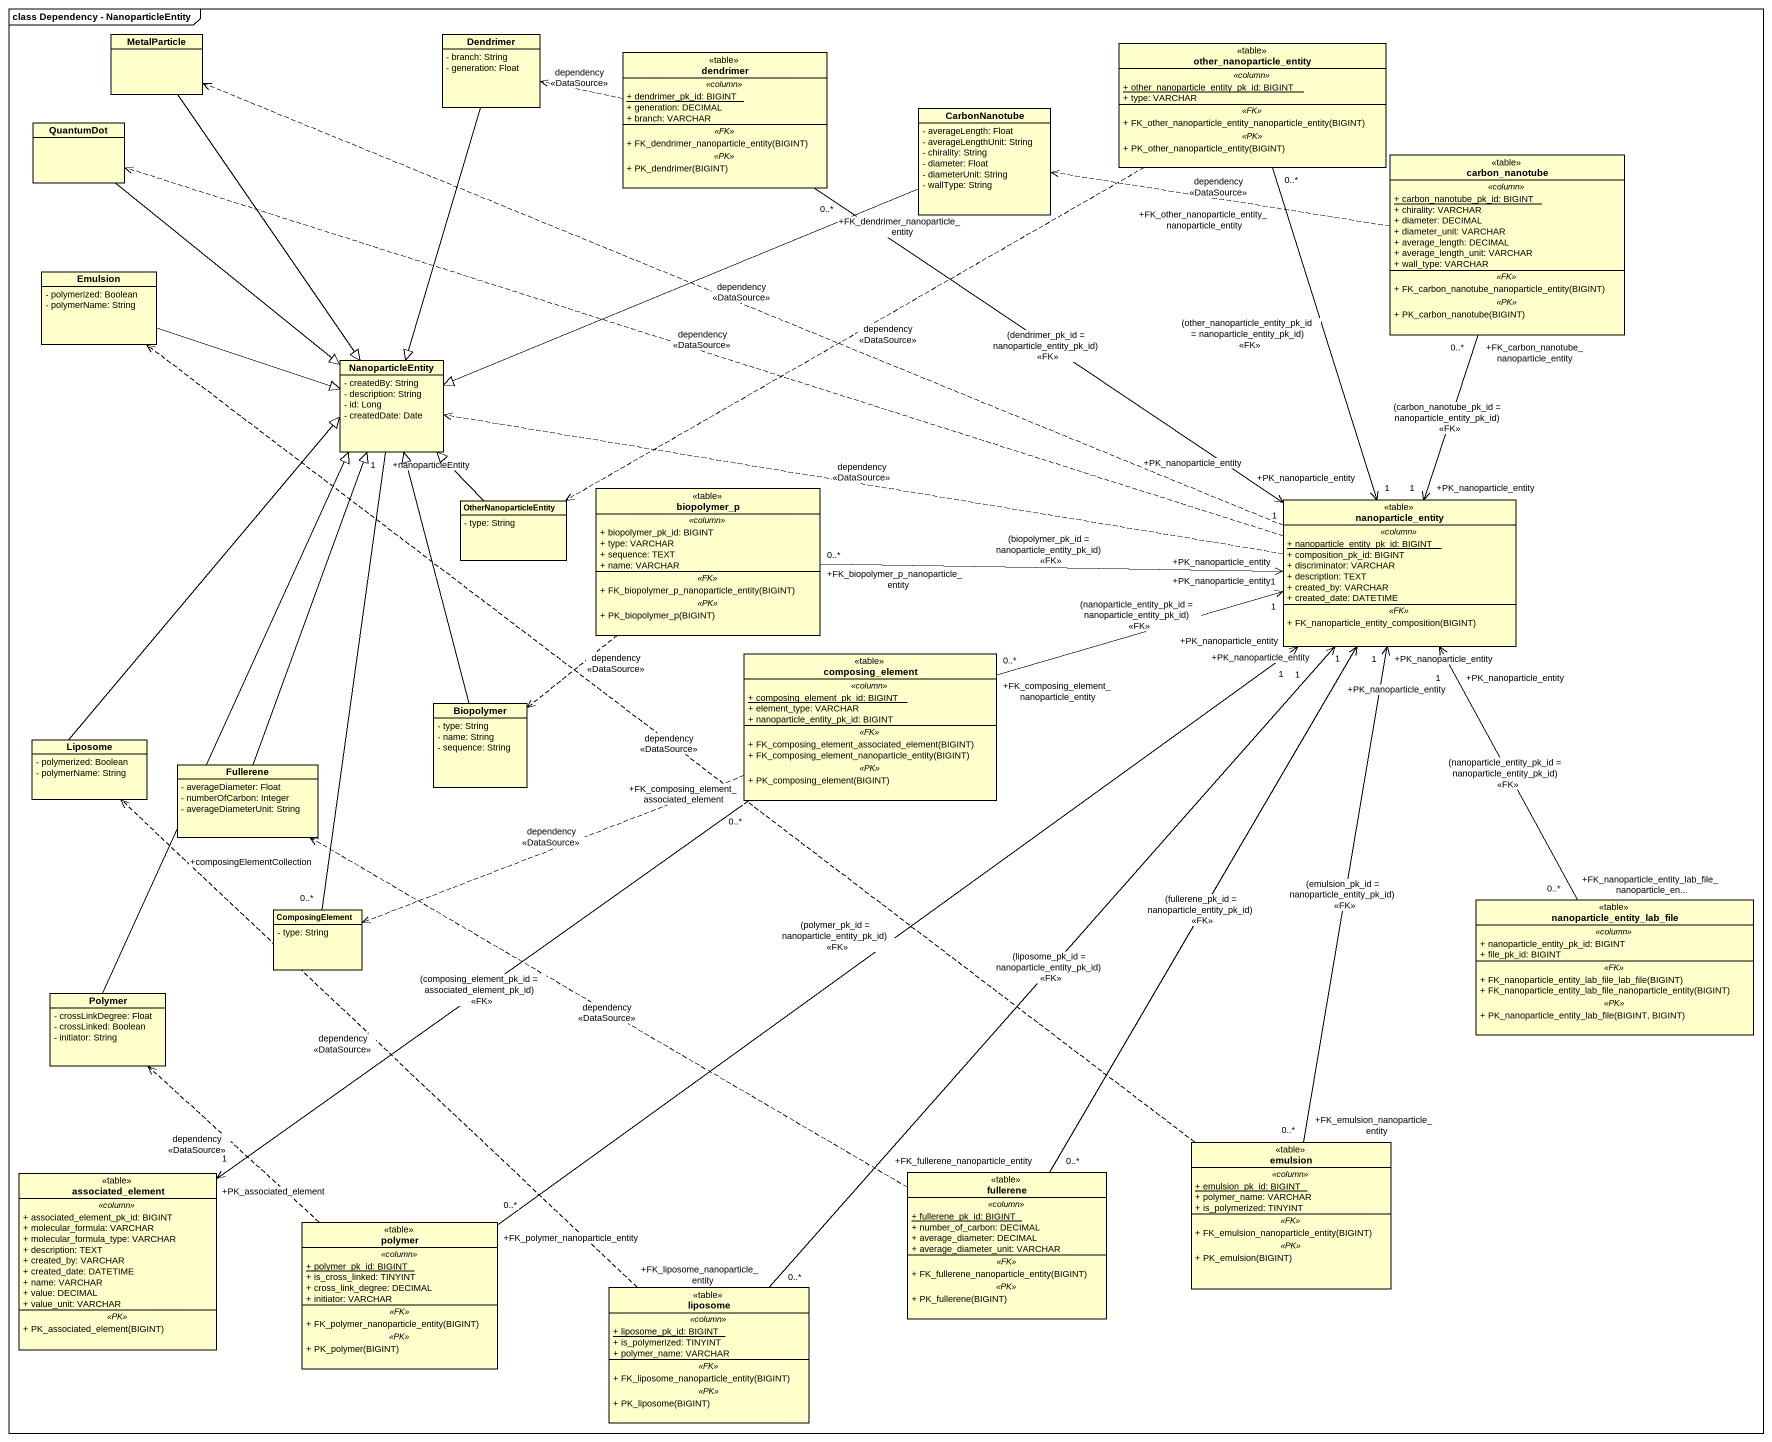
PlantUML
@startuml
mainframe class Dependency - NanoparticleEntity
hide circle
hide empty members
skinparam classAttributeIconSize 0
class MetalParticle
class Dendrimer {
  - branch: String
  - generation: Float
}
class other_nanoparticle_entity <<table>> {
  .. <<column>> ..
  {static} + other_nanoparticle_entity_pk_id: BIGINT
  + type: VARCHAR
  .. <<FK>> ..
  + FK_other_nanoparticle_entity_nanoparticle_entity(BIGINT)
  .. <<PK>> ..
  + PK_other_nanoparticle_entity(BIGINT)
}
class dendrimer <<table>> {
  .. <<column>> ..
  {static} + dendrimer_pk_id: BIGINT
  + generation: DECIMAL
  + branch: VARCHAR
  .. <<FK>> ..
  + FK_dendrimer_nanoparticle_entity(BIGINT)
  .. <<PK>> ..
  + PK_dendrimer(BIGINT)
}
class QuantumDot
class CarbonNanotube {
  - averageLength: Float
  - averageLengthUnit: String
  - chirality: String
  - diameter: Float
  - diameterUnit: String
  - wallType: String
}
class carbon_nanotube <<table>> {
  .. <<column>> ..
  {static} + carbon_nanotube_pk_id: BIGINT
  + chirality: VARCHAR
  + diameter: DECIMAL
  + diameter_unit: VARCHAR
  + average_length: DECIMAL
  + average_length_unit: VARCHAR
  + wall_type: VARCHAR
  .. <<FK>> ..
  + FK_carbon_nanotube_nanoparticle_entity(BIGINT)
  .. <<PK>> ..
  + PK_carbon_nanotube(BIGINT)
}
class Emulsion {
  - polymerized: Boolean
  - polymerName: String
}
class NanoparticleEntity {
  - createdBy: String
  - description: String
  - id: Long
  - createdDate: Date
}
class OtherNanoparticleEntity {
  - type: String
}
class biopolymer_p <<table>> {
  .. <<column>> ..
  + biopolymer_pk_id: BIGINT
  + type: VARCHAR
  + sequence: TEXT
  + name: VARCHAR
  .. <<FK>> ..
  + FK_biopolymer_p_nanoparticle_entity(BIGINT)
  .. <<PK>> ..
  + PK_biopolymer_p(BIGINT)
}
class nanoparticle_entity <<table>> {
  .. <<column>> ..
  {static} + nanoparticle_entity_pk_id: BIGINT
  + composition_pk_id: BIGINT
  + discriminator: VARCHAR
  + description: TEXT
  + created_by: VARCHAR
  + created_date: DATETIME
  .. <<FK>> ..
  + FK_nanoparticle_entity_composition(BIGINT)
}
class composing_element <<table>> {
  .. <<column>> ..
  {static} + composing_element_pk_id: BIGINT
  + element_type: VARCHAR
  + nanoparticle_entity_pk_id: BIGINT
  .. <<FK>> ..
  + FK_composing_element_associated_element(BIGINT)
  + FK_composing_element_nanoparticle_entity(BIGINT)
  .. <<PK>> ..
  + PK_composing_element(BIGINT)
}
class Biopolymer {
  - type: String
  - name: String
  - sequence: String
}
class Liposome {
  - polymerized: Boolean
  - polymerName: String
}
class Fullerene {
  - averageDiameter: Float
  - numberOfCarbon: Integer
  - averageDiameterUnit: String
}
class nanoparticle_entity_lab_file <<table>> {
  .. <<column>> ..
  + nanoparticle_entity_pk_id: BIGINT
  + file_pk_id: BIGINT
  .. <<FK>> ..
  + FK_nanoparticle_entity_lab_file_lab_file(BIGINT)
  + FK_nanoparticle_entity_lab_file_nanoparticle_entity(BIGINT)
  .. <<PK>> ..
  + PK_nanoparticle_entity_lab_file(BIGINT, BIGINT)
}
class ComposingElement {
  - type: String
}
class Polymer {
  - crossLinkDegree: Float
  - crossLinked: Boolean
  - initiator: String
}
class fullerene <<table>> {
  .. <<column>> ..
  {static} + fullerene_pk_id: BIGINT
  + number_of_carbon: DECIMAL
  + average_diameter: DECIMAL
  + average_diameter_unit: VARCHAR
  .. <<FK>> ..
  + FK_fullerene_nanoparticle_entity(BIGINT)
  .. <<PK>> ..
  + PK_fullerene(BIGINT)
}
class emulsion <<table>> {
  .. <<column>> ..
  {static} + emulsion_pk_id: BIGINT
  + polymer_name: VARCHAR
  + is_polymerized: TINYINT
  .. <<FK>> ..
  + FK_emulsion_nanoparticle_entity(BIGINT)
  .. <<PK>> ..
  + PK_emulsion(BIGINT)
}
class associated_element <<table>> {
  .. <<column>> ..
  + associated_element_pk_id: BIGINT
  + molecular_formula: VARCHAR
  + molecular_formula_type: VARCHAR
  + description: TEXT
  + created_by: VARCHAR
  + created_date: DATETIME
  + name: VARCHAR
  + value: DECIMAL
  + value_unit: VARCHAR
  .. <<PK>> ..
  + PK_associated_element(BIGINT)
}
class polymer <<table>> {
  .. <<column>> ..
  {static} + polymer_pk_id: BIGINT
  + is_cross_linked: TINYINT
  + cross_link_degree: DECIMAL
  + initiator: VARCHAR
  .. <<FK>> ..
  + FK_polymer_nanoparticle_entity(BIGINT)
  .. <<PK>> ..
  + PK_polymer(BIGINT)
}
class liposome <<table>> {
  .. <<column>> ..
  {static} + liposome_pk_id: BIGINT
  + is_polymerized: TINYINT
  + polymer_name: VARCHAR
  .. <<FK>> ..
  + FK_liposome_nanoparticle_entity(BIGINT)
  .. <<PK>> ..
  + PK_liposome(BIGINT)
}
MetalParticle --|> NanoparticleEntity
Dendrimer --|> NanoparticleEntity
other_nanoparticle_entity .left.> OtherNanoparticleEntity : dependency\n<<DataSource>>
other_nanoparticle_entity "+FK_other_nanoparticle_entity_nanoparticle_entity\n0..*" --> "+PK_nanoparticle_entity\n1" nanoparticle_entity : (other_nanoparticle_entity_pk_id = nanoparticle_entity_pk_id)\n<<FK>>
dendrimer .left.> Dendrimer : dependency\n<<DataSource>>
dendrimer "+FK_dendrimer_nanoparticle_entity\n0..*" --> "+PK_nanoparticle_entity\n1" nanoparticle_entity : (dendrimer_pk_id = nanoparticle_entity_pk_id)\n<<FK>>
QuantumDot --|> NanoparticleEntity
CarbonNanotube -left-|> NanoparticleEntity
carbon_nanotube .left.> CarbonNanotube : dependency\n<<DataSource>>
carbon_nanotube "+FK_carbon_nanotube_nanoparticle_entity\n0..*" --> "+PK_nanoparticle_entity\n1" nanoparticle_entity : (carbon_nanotube_pk_id = nanoparticle_entity_pk_id)\n<<FK>>
Emulsion -right-|> NanoparticleEntity
NanoparticleEntity "+nanoparticleEntity\n1" -- "+composingElementCollection\n0..*" ComposingElement
OtherNanoparticleEntity -up-|> NanoparticleEntity
biopolymer_p "+FK_biopolymer_p_nanoparticle_entity\n0..*" -right-> "+PK_nanoparticle_entity\n1" nanoparticle_entity : (biopolymer_pk_id = nanoparticle_entity_pk_id)\n<<FK>>
biopolymer_p ..> Biopolymer : dependency\n<<DataSource>>
nanoparticle_entity .left.> MetalParticle : dependency\n<<DataSource>>
nanoparticle_entity .left.> QuantumDot : dependency\n<<DataSource>>
nanoparticle_entity .left.> NanoparticleEntity : dependency\n<<DataSource>>
composing_element "+FK_composing_element_nanoparticle_entity\n0..*" -right-> "+PK_nanoparticle_entity\n1" nanoparticle_entity : (nanoparticle_entity_pk_id = nanoparticle_entity_pk_id)\n<<FK>>
composing_element .left.> ComposingElement : dependency\n<<DataSource>>
composing_element "+FK_composing_element_associated_element\n0..*" --> "+PK_associated_element\n1" associated_element : (composing_element_pk_id = associated_element_pk_id)\n<<FK>>
Biopolymer -up-|> NanoparticleEntity
Liposome -up-|> NanoparticleEntity
Fullerene -up-|> NanoparticleEntity
nanoparticle_entity_lab_file "+FK_nanoparticle_entity_lab_file_nanoparticle_en...\n0..*" -up-> "+PK_nanoparticle_entity\n1" nanoparticle_entity : (nanoparticle_entity_pk_id = nanoparticle_entity_pk_id)\n<<FK>>
Polymer -up-|> NanoparticleEntity
fullerene "+FK_fullerene_nanoparticle_entity\n0..*" -up-> "+PK_nanoparticle_entity\n1" nanoparticle_entity : (fullerene_pk_id = nanoparticle_entity_pk_id)\n<<FK>>
fullerene .left.> Fullerene : dependency\n<<DataSource>>
emulsion .up.> Emulsion : dependency\n<<DataSource>>
emulsion "+FK_emulsion_nanoparticle_entity\n0..*" -up-> "+PK_nanoparticle_entity\n1" nanoparticle_entity : (emulsion_pk_id = nanoparticle_entity_pk_id)\n<<FK>>
polymer "+FK_polymer_nanoparticle_entity\n0..*" -up-> "+PK_nanoparticle_entity\n1" nanoparticle_entity : (polymer_pk_id = nanoparticle_entity_pk_id)\n<<FK>>
polymer .up.> Polymer : dependency\n<<DataSource>>
liposome "+FK_liposome_nanoparticle_entity\n0..*" -up-> "+PK_nanoparticle_entity\n1" nanoparticle_entity : (liposome_pk_id = nanoparticle_entity_pk_id)\n<<FK>>
liposome .up.> Liposome : dependency\n<<DataSource>>
@enduml
